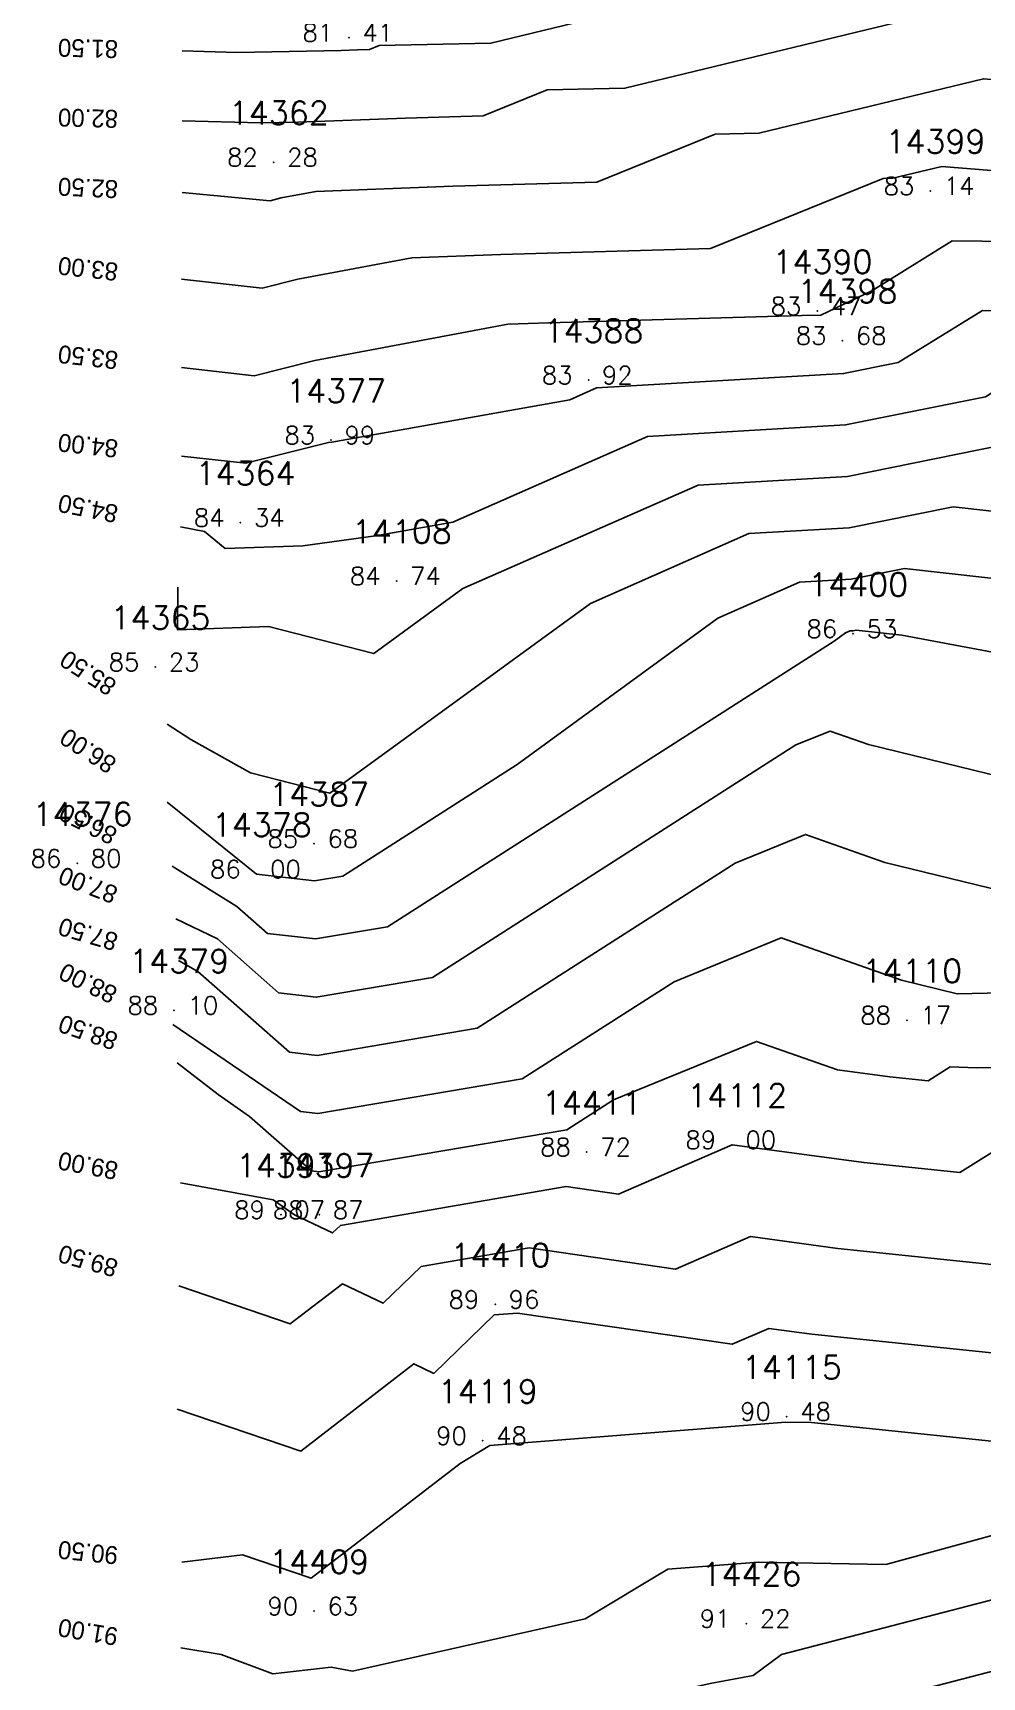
# Model space of a CAD drawing. Header units: millimetres. Extents: x 1412565 to 1412813, y 4931476 to 4931699.
# Drawn here: x 1412787.39 to 1412797.97, y 4931514.11 to 4931532.45 of the extents above; entities that cross this region are included whole.
import ezdxf
from ezdxf.enums import TextEntityAlignment as Align

# ---------------------------------------------------------------- set-up
doc = ezdxf.new("R2010")
doc.units = ezdxf.units.MM
for name, color, linetype in [('CIVIL', 50, 'Continuous'), ('CIVIL-DRAW', 80, 'Continuous'), ('CIVIL-NONAME', 130, 'Continuous'), ('CIVIL-TEXT', 240, 'Continuous'), ('CIVIL-Z', 50, 'Continuous'), ('Tcontours0', 7, 'Continuous'), ('Tcontours1', 7, 'Continuous'), ('Tcontours2', 7, 'Continuous')]:
    doc.layers.add(name, color=color, linetype=linetype)
doc.styles.add('CIVILCADMAIN', font='TXT.SHX')
doc.styles.add('MAVAT_HebTXT', font='hebtxt.shx')
doc.styles.get("Standard").update_dxf_attribs({"font": 'arial.ttf'})

# ---------------------------------------------------------------- blocks, each defined once
blk = doc.blocks.new('CIVIL-ZZ')
at = {"layer": 'CIVIL-DRAW'}
blk.add_point((0, 0), dxfattribs=at)
at = {"layer": 'CIVIL-NONAME'}
blk.add_attdef('NAME', text='', height=1.8, dxfattribs=at).set_placement((0, 2.1), align=Align.CENTER)
at = {"layer": 'CIVIL-TEXT', "flags": 8}
blk.add_attdef('TEXT', text='', height=2, dxfattribs=at).set_placement((0.2, -3.3), align=Align.CENTER)
at = {"layer": 'CIVIL-Z'}
blk.add_attdef('Z1', text='', height=1.6, dxfattribs=at).set_placement((-0.75, -0.225), align=Align.RIGHT)
blk.add_attdef('Z2', (0.75, -0.225), '', height=1.6, dxfattribs=at)

msp = doc.modelspace()

# ---------------------------------------------------------------- linework, layer by layer
at = {"layer": 'Tcontours0'}
for points, elevation in [([(1412789.001, 4931526.27), (1412788.996, 4931525.796), (1412790.013, 4931525.831), (1412791.186, 4931525.53), (1412792.179, 4931526.254), (1412794.801, 4931527.409), (1412796.466, 4931527.505), (1412798.188, 4931527.853), (1412798.653, 4931527.801), (1412800.598, 4931527.985), (1412801.196, 4931528.177), (1412803.035, 4931527.828), (1412803.586, 4931527.552), (1412806.882, 4931528.614), (1412806.992, 4931528.53), (1412807.327, 4931528.341), (1412811.123, 4931526.239), (1412811.958, 4931526.309), (1412812.518, 4931525.731), (1412812.727, 4931525.265)], 85), ([(1412788.994, 4931517.102), (1412790.371, 4931516.635), (1412791.634, 4931517.608), (1412791.857, 4931517.501), (1412792.529, 4931518.153), (1412792.79, 4931518.174), (1412795.182, 4931517.825), (1412795.592, 4931518.003), (1412796.068, 4931517.938), (1412798.434, 4931517.694)], 90)]:
    msp.add_lwpolyline(points, dxfattribs=dict(at, elevation=elevation))
at = {"layer": 'Tcontours1'}
for points, elevation in [([(1412789.05, 4931531.473), (1412789.924, 4931531.45), (1412790.34, 4931531.457), (1412791.538, 4931531.502), (1412792.405, 4931531.526), (1412793.12, 4931531.817), (1412793.985, 4931531.835), (1412798.444, 4931532.919), (1412799.843, 4931532.803), (1412803.011, 4931532.903), (1412804.11, 4931533.201), (1412804.693, 4931533.238), (1412806.126, 4931532.871), (1412807.152, 4931532.479), (1412808.811, 4931532.455), (1412810.728, 4931532.382), (1412811.628, 4931532.014), (1412812.296, 4931531.323), (1412812.704, 4931530.413)], 82), ([(1412789.044, 4931529.705), (1412789.941, 4931529.605), (1412790.339, 4931529.705), (1412791.611, 4931529.943), (1412792.601, 4931529.98), (1412794.939, 4931530.046), (1412796.866, 4931530.828), (1412796.972, 4931530.831), (1412797.519, 4931530.964), (1412798.35, 4931530.895), (1412800.073, 4931530.876), (1412800.418, 4931530.911), (1412800.863, 4931531.111), (1412803.242, 4931531.756), (1412805.36, 4931531.892), (1412805.514, 4931531.852), (1412805.977, 4931531.675), (1412807.788, 4931530.964), (1412810.325, 4931530.917), (1412811.278, 4931530.389), (1412811.456, 4931530.404), (1412812.37, 4931529.459), (1412812.712, 4931528.697)], 83), ([(1412789.044, 4931527.733), (1412789.761, 4931527.653), (1412790.681, 4931527.884), (1412790.72, 4931527.889), (1412793.371, 4931528.361), (1412793.67, 4931528.493), (1412796.423, 4931528.653), (1412797.032, 4931528.775), (1412797.971, 4931529.357), (1412799.152, 4931529.344), (1412800.688, 4931529.502), (1412802.234, 4931530.196), (1412802.636, 4931530.071), (1412804.133, 4931529.517), (1412806.232, 4931530.275), (1412807.338, 4931529.841), (1412808.481, 4931529.82), (1412811.2, 4931528.314), (1412811.707, 4931528.357), (1412812.444, 4931527.595), (1412812.719, 4931526.981)], 84), ([(1412788.881, 4931523.872), (1412789.88, 4931523.07), (1412790.526, 4931522.995), (1412790.84, 4931523.048), (1412792.783, 4931524.291), (1412795.023, 4931525.925), (1412795.931, 4931526.325), (1412796.508, 4931526.358), (1412797.104, 4931526.478), (1412799.357, 4931526.227), (1412799.872, 4931526.275), (1412802.128, 4931527.001), (1412802.325, 4931526.964), (1412803.977, 4931526.137), (1412806.392, 4931526.915), (1412807.112, 4931526.362), (1412809.312, 4931525.123), (1412811.045, 4931524.163), (1412812.21, 4931524.262), (1412812.591, 4931523.867), (1412812.734, 4931523.549)], 86), ([(1412788.981, 4931522.571), (1412789.442, 4931522.346), (1412790.124, 4931521.746), (1412790.545, 4931521.697), (1412791.84, 4931521.916), (1412795.893, 4931524.51), (1412796.273, 4931524.665), (1412796.702, 4931524.515), (1412799.196, 4931523.905), (1412800.159, 4931523.725), (1412800.684, 4931523.813), (1412803.184, 4931525.315), (1412804.369, 4931524.722), (1412805.902, 4931525.216), (1412807.232, 4931524.195), (1412810.613, 4931522.291), (1412811.04, 4931522.12), (1412811.196, 4931522.107), (1412812.461, 4931522.215), (1412812.665, 4931522.003), (1412812.741, 4931521.833)], 87), ([(1412788.945, 4931521.394), (1412790.368, 4931520.422), (1412790.564, 4931520.399), (1412792.84, 4931520.785), (1412794.536, 4931521.87), (1412795.727, 4931522.358), (1412797.068, 4931521.887), (1412797.691, 4931521.734), (1412800.875, 4931521.804), (1412801.249, 4931522.109), (1412801.515, 4931522.211), (1412801.898, 4931522.45), (1412802.782, 4931522.673), (1412804.256, 4931523.559), (1412804.76, 4931523.307), (1412805.412, 4931523.517), (1412807.352, 4931522.027), (1412808.318, 4931521.483), (1412811.416, 4931520.242), (1412812.547, 4931520.153), (1412812.712, 4931520.167), (1412812.739, 4931520.14), (1412812.749, 4931520.117)], 88), ([(1412789.032, 4931519.625), (1412790.064, 4931519.435), (1412790.301, 4931519.27), (1412790.727, 4931519.067), (1412790.814, 4931519.151), (1412793.33, 4931519.586), (1412793.915, 4931519.501), (1412795.18, 4931520.05), (1412796.649, 4931519.852), (1412797.721, 4931519.741), (1412798.343, 4931520.132)], 89), ([(1412789.036, 4931514.441), (1412789.486, 4931514.366), (1412790.059, 4931514.151), (1412790.71, 4931514.223), (1412790.948, 4931514.181), (1412793.543, 4931514.762), (1412794.466, 4931515.316), (1412795.474, 4931515.397), (1412796.893, 4931515.37), (1412799.099, 4931515.971), (1412800.708, 4931516.629), (1412801.265, 4931516.979), (1412801.655, 4931516.965), (1412803.088, 4931517.14), (1412803.895, 4931517.569), (1412805.378, 4931517.333), (1412806.676, 4931516.71), (1412806.892, 4931516.561), (1412809.578, 4931515.905), (1412809.852, 4931515.771), (1412810.056, 4931515.75), (1412812.043, 4931515.279), (1412812.44, 4931515.358), (1412812.524, 4931515.013)], 91), ([(1412789.043, 4931512.446), (1412791.222, 4931512.529), (1412792.104, 4931512.374), (1412794.212, 4931512.846), (1412795.554, 4931513.102), (1412796.426, 4931513.749), (1412798.686, 4931514.337), (1412800.092, 4931514.922), (1412800.896, 4931515.25), (1412802.084, 4931515.36), (1412803.522, 4931515.95), (1412804.103, 4931516.021), (1412804.346, 4931516.15), (1412804.792, 4931516.079), (1412805.182, 4931515.892), (1412805.247, 4931515.847), (1412806.055, 4931515.65), (1412809.074, 4931514.182), (1412811.317, 4931513.945), (1412812.162, 4931513.745), (1412812.331, 4931513.779), (1412812.445, 4931513.312)], 92)]:
    msp.add_lwpolyline(points, dxfattribs=dict(at, elevation=elevation))
at = {"layer": 'Tcontours2'}
for points, elevation in [([(1412789.05, 4931532.251), (1412789.663, 4931532.235), (1412790.823, 4931532.256), (1412791.006, 4931532.263), (1412791.138, 4931532.267), (1412791.247, 4931532.311), (1412792.492, 4931532.337), (1412798.907, 4931533.896), (1412799.492, 4931533.848), (1412803.14, 4931533.963), (1412804.072, 4931533.986), (1412804.39, 4931533.948), (1412804.437, 4931533.948), (1412804.655, 4931533.869), (1412806.439, 4931533.384), (1412806.746, 4931533.391), (1412809.557, 4931533.35), (1412810.085, 4931533.33), (1412811.962, 4931532.562), (1412812.26, 4931532.254), (1412812.701, 4931531.271)], 81.5), ([(1412789.049, 4931530.673), (1412790.03, 4931530.581), (1412790.152, 4931530.611), (1412790.541, 4931530.684), (1412792.069, 4931530.741), (1412793.672, 4931530.786), (1412794.993, 4931531.323), (1412795.479, 4931531.333), (1412797.982, 4931531.941), (1412800.193, 4931531.759), (1412801.13, 4931531.788), (1412803.676, 4931532.478), (1412805.027, 4931532.565), (1412805.82, 4931532.362), (1412807.914, 4931531.562), (1412808.065, 4931531.56), (1412809.84, 4931531.492), (1412811.246, 4931531.466), (1412811.317, 4931531.427), (1412811.33, 4931531.428), (1412812.333, 4931530.391), (1412812.708, 4931529.555)], 82.5), ([(1412789.044, 4931528.719), (1412789.851, 4931528.629), (1412790.527, 4931528.798), (1412792.681, 4931529.202), (1412793.133, 4931529.219), (1412795.96, 4931529.299), (1412796.17, 4931529.303), (1412796.737, 4931529.577), (1412797.633, 4931530.132), (1412799.612, 4931530.11), (1412800.553, 4931530.207), (1412801.766, 4931530.751), (1412802.808, 4931531.034), (1412803.974, 4931531.108), (1412804.876, 4931530.774), (1412805.782, 4931531.102), (1412807.563, 4931530.403), (1412809.403, 4931530.369), (1412811.239, 4931529.352), (1412811.581, 4931529.381), (1412812.407, 4931528.527), (1412812.716, 4931527.839)], 83.5), ([(1412789.03, 4931526.943), (1412789.3, 4931526.89), (1412789.529, 4931526.701), (1412790.396, 4931526.73), (1412791.206, 4931526.842), (1412792.066, 4931526.996), (1412794.236, 4931527.951), (1412796.445, 4931528.079), (1412798.004, 4931528.393), (1412798.308, 4931528.582), (1412798.691, 4931528.578), (1412800.822, 4931528.797), (1412801.161, 4931528.949), (1412803.39, 4931528.26), (1412806.682, 4931529.449), (1412807.114, 4931529.279), (1412807.56, 4931529.271), (1412811.162, 4931527.276), (1412811.833, 4931527.333), (1412812.481, 4931526.663), (1412812.723, 4931526.123)], 84.5), ([(1412788.881, 4931524.742), (1412789.146, 4931524.57), (1412789.812, 4931524.198), (1412790.696, 4931523.971), (1412793.601, 4931526.089), (1412795.366, 4931526.867), (1412796.487, 4931526.932), (1412797.646, 4931527.166), (1412799.005, 4931527.014), (1412800.235, 4931527.13), (1412801.662, 4931527.589), (1412802.68, 4931527.396), (1412803.782, 4931526.845), (1412806.637, 4931527.765), (1412807.052, 4931527.446), (1412808.32, 4931526.732), (1412811.084, 4931525.201), (1412812.084, 4931525.286), (1412812.555, 4931524.799), (1412812.73, 4931524.407)], 85.5), ([(1412788.939, 4931523.158), (1412789.661, 4931522.708), (1412790.002, 4931522.408), (1412790.535, 4931522.346), (1412791.34, 4931522.482), (1412796.318, 4931525.667), (1412796.445, 4931525.76), (1412796.496, 4931525.783), (1412796.529, 4931525.784), (1412796.563, 4931525.791), (1412797.074, 4931525.734), (1412799.73, 4931525.237), (1412801.568, 4931525.544), (1412802.648, 4931526.193), (1412804.173, 4931525.43), (1412806.147, 4931526.066), (1412807.172, 4931525.278), (1412810.305, 4931523.514), (1412811.006, 4931523.126), (1412812.335, 4931523.238), (1412812.628, 4931522.935), (1412812.738, 4931522.691)], 86.5), ([(1412789.008, 4931522.105), (1412789.223, 4931521.984), (1412790.246, 4931521.084), (1412790.554, 4931521.048), (1412792.34, 4931521.351), (1412795.215, 4931523.19), (1412796, 4931523.512), (1412796.885, 4931523.201), (1412799.34, 4931522.6), (1412800.534, 4931522.627), (1412800.675, 4931522.741), (1412800.774, 4931522.779), (1412800.918, 4931522.869), (1412801.249, 4931522.952), (1412803.72, 4931524.437), (1412804.565, 4931524.015), (1412805.657, 4931524.367), (1412807.292, 4931523.111), (1412809.465, 4931521.887), (1412811.228, 4931521.181), (1412811.872, 4931521.13), (1412812.587, 4931521.191), (1412812.702, 4931521.071), (1412812.745, 4931520.975)], 87.5), ([(1412788.993, 4931520.963), (1412789.451, 4931520.61), (1412789.802, 4931520.366), (1412790.49, 4931519.76), (1412790.573, 4931519.75), (1412793.34, 4931520.219), (1412793.858, 4931520.551), (1412795.453, 4931521.204), (1412796.355, 4931520.887), (1412796.939, 4931520.809), (1412797.365, 4931520.764), (1412797.612, 4931520.92), (1412797.904, 4931520.909), (1412801.215, 4931520.982)], 88.5), ([(1412789.012, 4931518.476), (1412790.252, 4931518.052), (1412790.836, 4931518.501), (1412791.292, 4931518.284), (1412791.713, 4931518.692), (1412792.918, 4931518.901), (1412794.548, 4931518.663), (1412795.386, 4931519.026), (1412796.358, 4931518.895), (1412798.078, 4931518.717)], 89.5), ([(1412789.045, 4931515.396), (1412789.722, 4931515.478), (1412790.489, 4931515.218), (1412792.149, 4931516.497), (1412792.479, 4931516.695), (1412795.778, 4931516.958), (1412796.064, 4931516.952), (1412798.79, 4931516.67), (1412800.534, 4931517.767), (1412802.552, 4931517.695), (1412802.58, 4931517.699), (1412803.669, 4931518.278), (1412805.672, 4931517.96), (1412807.422, 4931517.119), (1412807.715, 4931516.919), (1412809.115, 4931516.576), (1412810.336, 4931516.436), (1412811.983, 4931516.046), (1412812.494, 4931516.148), (1412812.564, 4931515.863)], 90.5), ([(1412789.023, 4931513.492), (1412789.436, 4931513.207), (1412790.966, 4931513.376), (1412791.526, 4931513.278), (1412794.935, 4931514.041), (1412795.417, 4931514.133), (1412795.73, 4931514.365), (1412798.964, 4931515.207), (1412799.562, 4931515.455), (1412801.205, 4931516.125), (1412801.718, 4931516.173), (1412802.339, 4931516.427), (1412803.596, 4931516.58), (1412804.12, 4931516.859), (1412805.085, 4931516.706), (1412805.929, 4931516.301), (1412806.07, 4931516.204), (1412807.816, 4931515.777), (1412809.463, 4931514.977), (1412810.687, 4931514.847), (1412812.102, 4931514.512), (1412812.385, 4931514.569), (1412812.485, 4931514.162)], 91.5)]:
    msp.add_lwpolyline(points, dxfattribs=dict(at, elevation=elevation))

# ---------------------------------------------------------------- block references
at = {"layer": 'CIVIL'}
ref = msp.add_blockref('CIVIL-ZZ', (1412790.91, 4931532.4, 81.41), dxfattribs=dict(at, xscale=0.2, yscale=0.2))
ref.add_attrib('Z2', '41', (1412791.06, 4931532.355), dxfattribs={"layer": 'CIVIL-Z', "height": 0.2, "style": 'CIVILCADMAIN'})
ref.add_attrib('Z1', '81', (1412790.39, 4931532.355), dxfattribs={"layer": 'CIVIL-Z', "height": 0.2, "style": 'CIVILCADMAIN'})
ref.add_attrib('NAME', '14363', (1412790.41, 4931532.82), dxfattribs={"layer": 'CIVIL-NONAME', "height": 0.26, "style": 'CIVILCADMAIN'})
ref = msp.add_blockref('CIVIL-ZZ', (1412790.07, 4931531.01, 82.28), dxfattribs=dict(at, xscale=0.2, yscale=0.2))
ref.add_attrib('Z2', '28', (1412790.22, 4931530.965), dxfattribs={"layer": 'CIVIL-Z', "height": 0.2, "style": 'CIVILCADMAIN'})
ref.add_attrib('Z1', '82', (1412789.55, 4931530.965), dxfattribs={"layer": 'CIVIL-Z', "height": 0.2, "style": 'CIVILCADMAIN'})
ref.add_attrib('NAME', '14362', (1412789.57, 4931531.43), dxfattribs={"layer": 'CIVIL-NONAME', "height": 0.26, "style": 'CIVILCADMAIN'})
ref = msp.add_blockref('CIVIL-ZZ', (1412797.39, 4931530.69, 83.14), dxfattribs=dict(at, xscale=0.2, yscale=0.2))
ref.add_attrib('Z2', '14', (1412797.54, 4931530.645), dxfattribs={"layer": 'CIVIL-Z', "height": 0.2, "style": 'CIVILCADMAIN'})
ref.add_attrib('Z1', '83', (1412796.87, 4931530.645), dxfattribs={"layer": 'CIVIL-Z', "height": 0.2, "style": 'CIVILCADMAIN'})
ref.add_attrib('NAME', '14399', (1412796.89, 4931531.11), dxfattribs={"layer": 'CIVIL-NONAME', "height": 0.26, "style": 'CIVILCADMAIN'})
ref = msp.add_blockref('CIVIL-ZZ', (1412796.13, 4931529.35, 83.47), dxfattribs=dict(at, xscale=0.2, yscale=0.2))
ref.add_attrib('Z2', '47', (1412796.28, 4931529.305), dxfattribs={"layer": 'CIVIL-Z', "height": 0.2, "style": 'CIVILCADMAIN'})
ref.add_attrib('Z1', '83', (1412795.61, 4931529.305), dxfattribs={"layer": 'CIVIL-Z', "height": 0.2, "style": 'CIVILCADMAIN'})
ref.add_attrib('NAME', '14390', (1412795.63, 4931529.77), dxfattribs={"layer": 'CIVIL-NONAME', "height": 0.26, "style": 'CIVILCADMAIN'})
ref = msp.add_blockref('CIVIL-ZZ', (1412796.41, 4931529.02, 83.68), dxfattribs=dict(at, xscale=0.2, yscale=0.2))
ref.add_attrib('Z2', '68', (1412796.56, 4931528.975), dxfattribs={"layer": 'CIVIL-Z', "height": 0.2, "style": 'CIVILCADMAIN'})
ref.add_attrib('Z1', '83', (1412795.89, 4931528.975), dxfattribs={"layer": 'CIVIL-Z', "height": 0.2, "style": 'CIVILCADMAIN'})
ref.add_attrib('NAME', '14398', (1412795.91, 4931529.44), dxfattribs={"layer": 'CIVIL-NONAME', "height": 0.26, "style": 'CIVILCADMAIN'})
ref = msp.add_blockref('CIVIL-ZZ', (1412793.58, 4931528.58, 83.92), dxfattribs=dict(at, xscale=0.2, yscale=0.2))
ref.add_attrib('Z2', '92', (1412793.73, 4931528.535), dxfattribs={"layer": 'CIVIL-Z', "height": 0.2, "style": 'CIVILCADMAIN'})
ref.add_attrib('Z1', '83', (1412793.06, 4931528.535), dxfattribs={"layer": 'CIVIL-Z', "height": 0.2, "style": 'CIVILCADMAIN'})
ref.add_attrib('NAME', '14388', (1412793.08, 4931529), dxfattribs={"layer": 'CIVIL-NONAME', "height": 0.26, "style": 'CIVILCADMAIN'})
ref = msp.add_blockref('CIVIL-ZZ', (1412790.71, 4931527.91, 83.99), dxfattribs=dict(at, xscale=0.2, yscale=0.2))
ref.add_attrib('Z2', '99', (1412790.86, 4931527.865), dxfattribs={"layer": 'CIVIL-Z', "height": 0.2, "style": 'CIVILCADMAIN'})
ref.add_attrib('Z1', '83', (1412790.19, 4931527.865), dxfattribs={"layer": 'CIVIL-Z', "height": 0.2, "style": 'CIVILCADMAIN'})
ref.add_attrib('NAME', '14377', (1412790.21, 4931528.33), dxfattribs={"layer": 'CIVIL-NONAME', "height": 0.26, "style": 'CIVILCADMAIN'})
ref = msp.add_blockref('CIVIL-ZZ', (1412789.7, 4931526.99, 84.34), dxfattribs=dict(at, xscale=0.2, yscale=0.2))
ref.add_attrib('Z2', '34', (1412789.85, 4931526.945), dxfattribs={"layer": 'CIVIL-Z', "height": 0.2, "style": 'CIVILCADMAIN'})
ref.add_attrib('Z1', '84', (1412789.18, 4931526.945), dxfattribs={"layer": 'CIVIL-Z', "height": 0.2, "style": 'CIVILCADMAIN'})
ref.add_attrib('NAME', '14364', (1412789.2, 4931527.41), dxfattribs={"layer": 'CIVIL-NONAME', "height": 0.26, "style": 'CIVILCADMAIN'})
ref = msp.add_blockref('CIVIL-ZZ', (1412791.44, 4931526.34, 84.74), dxfattribs=dict(at, xscale=0.2, yscale=0.2))
ref.add_attrib('Z2', '74', (1412791.59, 4931526.295), dxfattribs={"layer": 'CIVIL-Z', "height": 0.2, "style": 'CIVILCADMAIN'})
ref.add_attrib('Z1', '84', (1412790.92, 4931526.295), dxfattribs={"layer": 'CIVIL-Z', "height": 0.2, "style": 'CIVILCADMAIN'})
ref.add_attrib('NAME', '14108', (1412790.94, 4931526.76), dxfattribs={"layer": 'CIVIL-NONAME', "height": 0.26, "style": 'CIVILCADMAIN'})
ref = msp.add_blockref('CIVIL-ZZ', (1412796.53, 4931525.75, 86.53), dxfattribs=dict(at, xscale=0.2, yscale=0.2))
ref.add_attrib('Z2', '53', (1412796.68, 4931525.705), dxfattribs={"layer": 'CIVIL-Z', "height": 0.2, "style": 'CIVILCADMAIN'})
ref.add_attrib('Z1', '86', (1412796.01, 4931525.705), dxfattribs={"layer": 'CIVIL-Z', "height": 0.2, "style": 'CIVILCADMAIN'})
ref.add_attrib('NAME', '14400', (1412796.03, 4931526.17), dxfattribs={"layer": 'CIVIL-NONAME', "height": 0.26, "style": 'CIVILCADMAIN'})
ref = msp.add_blockref('CIVIL-ZZ', (1412788.75, 4931525.38, 85.23), dxfattribs=dict(at, xscale=0.2, yscale=0.2))
ref.add_attrib('Z2', '23', (1412788.9, 4931525.335), dxfattribs={"layer": 'CIVIL-Z', "height": 0.2, "style": 'CIVILCADMAIN'})
ref.add_attrib('Z1', '85', (1412788.23, 4931525.335), dxfattribs={"layer": 'CIVIL-Z', "height": 0.2, "style": 'CIVILCADMAIN'})
ref.add_attrib('NAME', '14365', (1412788.25, 4931525.8), dxfattribs={"layer": 'CIVIL-NONAME', "height": 0.26, "style": 'CIVILCADMAIN'})
ref = msp.add_blockref('CIVIL-ZZ', (1412790.52, 4931523.41, 85.68), dxfattribs=dict(at, xscale=0.2, yscale=0.2))
ref.add_attrib('Z2', '68', (1412790.67, 4931523.365), dxfattribs={"layer": 'CIVIL-Z', "height": 0.2, "style": 'CIVILCADMAIN'})
ref.add_attrib('Z1', '85', (1412790, 4931523.365), dxfattribs={"layer": 'CIVIL-Z', "height": 0.2, "style": 'CIVILCADMAIN'})
ref.add_attrib('NAME', '14387', (1412790.02, 4931523.83), dxfattribs={"layer": 'CIVIL-NONAME', "height": 0.26, "style": 'CIVILCADMAIN'})
ref = msp.add_blockref('CIVIL-ZZ', (1412787.88, 4931523.19, 86.8), dxfattribs=dict(at, xscale=0.2, yscale=0.2))
ref.add_attrib('Z2', '80', (1412788.03, 4931523.145), dxfattribs={"layer": 'CIVIL-Z', "height": 0.2, "style": 'CIVILCADMAIN'})
ref.add_attrib('Z1', '86', (1412787.36, 4931523.145), dxfattribs={"layer": 'CIVIL-Z', "height": 0.2, "style": 'CIVILCADMAIN'})
ref.add_attrib('NAME', '14376', (1412787.38, 4931523.61), dxfattribs={"layer": 'CIVIL-NONAME', "height": 0.26, "style": 'CIVILCADMAIN'})
ref = msp.add_blockref('CIVIL-ZZ', (1412789.88, 4931523.07, 86), dxfattribs=dict(at, xscale=0.2, yscale=0.2))
ref.add_attrib('Z2', '00', (1412790.03, 4931523.025), dxfattribs={"layer": 'CIVIL-Z', "height": 0.2, "style": 'CIVILCADMAIN'})
ref.add_attrib('Z1', '86', (1412789.36, 4931523.025), dxfattribs={"layer": 'CIVIL-Z', "height": 0.2, "style": 'CIVILCADMAIN'})
ref.add_attrib('NAME', '14378', (1412789.38, 4931523.49), dxfattribs={"layer": 'CIVIL-NONAME', "height": 0.26, "style": 'CIVILCADMAIN'})
ref = msp.add_blockref('CIVIL-ZZ', (1412788.96, 4931521.55, 88.1), dxfattribs=dict(at, xscale=0.2, yscale=0.2))
ref.add_attrib('Z2', '10', (1412789.11, 4931521.505), dxfattribs={"layer": 'CIVIL-Z', "height": 0.2, "style": 'CIVILCADMAIN'})
ref.add_attrib('Z1', '88', (1412788.44, 4931521.505), dxfattribs={"layer": 'CIVIL-Z', "height": 0.2, "style": 'CIVILCADMAIN'})
ref.add_attrib('NAME', '14379', (1412788.46, 4931521.97), dxfattribs={"layer": 'CIVIL-NONAME', "height": 0.26, "style": 'CIVILCADMAIN'})
ref = msp.add_blockref('CIVIL-ZZ', (1412797.13, 4931521.44, 88.17), dxfattribs=dict(at, xscale=0.2, yscale=0.2))
ref.add_attrib('Z2', '17', (1412797.28, 4931521.395), dxfattribs={"layer": 'CIVIL-Z', "height": 0.2, "style": 'CIVILCADMAIN'})
ref.add_attrib('Z1', '88', (1412796.61, 4931521.395), dxfattribs={"layer": 'CIVIL-Z', "height": 0.2, "style": 'CIVILCADMAIN'})
ref.add_attrib('NAME', '14110', (1412796.63, 4931521.86), dxfattribs={"layer": 'CIVIL-NONAME', "height": 0.26, "style": 'CIVILCADMAIN'})
ref = msp.add_blockref('CIVIL-ZZ', (1412793.56, 4931519.97, 88.72), dxfattribs=dict(at, xscale=0.2, yscale=0.2))
ref.add_attrib('Z2', '72', (1412793.71, 4931519.925), dxfattribs={"layer": 'CIVIL-Z', "height": 0.2, "style": 'CIVILCADMAIN'})
ref.add_attrib('Z1', '88', (1412793.04, 4931519.925), dxfattribs={"layer": 'CIVIL-Z', "height": 0.2, "style": 'CIVILCADMAIN'})
ref.add_attrib('NAME', '14411', (1412793.06, 4931520.39), dxfattribs={"layer": 'CIVIL-NONAME', "height": 0.26, "style": 'CIVILCADMAIN'})
ref = msp.add_blockref('CIVIL-ZZ', (1412795.18, 4931520.05, 89), dxfattribs=dict(at, xscale=0.2, yscale=0.2))
ref.add_attrib('Z2', '00', (1412795.33, 4931520.005), dxfattribs={"layer": 'CIVIL-Z', "height": 0.2, "style": 'CIVILCADMAIN'})
ref.add_attrib('Z1', '89', (1412794.66, 4931520.005), dxfattribs={"layer": 'CIVIL-Z', "height": 0.2, "style": 'CIVILCADMAIN'})
ref.add_attrib('NAME', '14112', (1412794.68, 4931520.47), dxfattribs={"layer": 'CIVIL-NONAME', "height": 0.26, "style": 'CIVILCADMAIN'})
ref = msp.add_blockref('CIVIL-ZZ', (1412790.15, 4931519.27, 89.07), dxfattribs=dict(at, xscale=0.2, yscale=0.2))
ref.add_attrib('Z2', '07', (1412790.3, 4931519.225), dxfattribs={"layer": 'CIVIL-Z', "height": 0.2, "style": 'CIVILCADMAIN'})
ref.add_attrib('Z1', '89', (1412789.63, 4931519.225), dxfattribs={"layer": 'CIVIL-Z', "height": 0.2, "style": 'CIVILCADMAIN'})
ref.add_attrib('NAME', '14391', (1412789.65, 4931519.69), dxfattribs={"layer": 'CIVIL-NONAME', "height": 0.26, "style": 'CIVILCADMAIN'})
ref = msp.add_blockref('CIVIL-ZZ', (1412790.58, 4931519.27, 88.87), dxfattribs=dict(at, xscale=0.2, yscale=0.2))
ref.add_attrib('Z2', '87', (1412790.73, 4931519.225), dxfattribs={"layer": 'CIVIL-Z', "height": 0.2, "style": 'CIVILCADMAIN'})
ref.add_attrib('Z1', '88', (1412790.06, 4931519.225), dxfattribs={"layer": 'CIVIL-Z', "height": 0.2, "style": 'CIVILCADMAIN'})
ref.add_attrib('NAME', '14397', (1412790.08, 4931519.69), dxfattribs={"layer": 'CIVIL-NONAME', "height": 0.26, "style": 'CIVILCADMAIN'})
ref = msp.add_blockref('CIVIL-ZZ', (1412792.54, 4931518.27, 89.96), dxfattribs=dict(at, xscale=0.2, yscale=0.2))
ref.add_attrib('Z2', '96', (1412792.69, 4931518.225), dxfattribs={"layer": 'CIVIL-Z', "height": 0.2, "style": 'CIVILCADMAIN'})
ref.add_attrib('Z1', '89', (1412792.02, 4931518.225), dxfattribs={"layer": 'CIVIL-Z', "height": 0.2, "style": 'CIVILCADMAIN'})
ref.add_attrib('NAME', '14410', (1412792.04, 4931518.69), dxfattribs={"layer": 'CIVIL-NONAME', "height": 0.26, "style": 'CIVILCADMAIN'})
ref = msp.add_blockref('CIVIL-ZZ', (1412795.79, 4931517.02, 90.48), dxfattribs=dict(at, xscale=0.2, yscale=0.2))
ref.add_attrib('Z2', '48', (1412795.94, 4931516.975), dxfattribs={"layer": 'CIVIL-Z', "height": 0.2, "style": 'CIVILCADMAIN'})
ref.add_attrib('Z1', '90', (1412795.27, 4931516.975), dxfattribs={"layer": 'CIVIL-Z', "height": 0.2, "style": 'CIVILCADMAIN'})
ref.add_attrib('NAME', '14115', (1412795.29, 4931517.44), dxfattribs={"layer": 'CIVIL-NONAME', "height": 0.26, "style": 'CIVILCADMAIN'})
ref = msp.add_blockref('CIVIL-ZZ', (1412792.4, 4931516.75, 90.48), dxfattribs=dict(at, xscale=0.2, yscale=0.2))
ref.add_attrib('Z2', '48', (1412792.55, 4931516.705), dxfattribs={"layer": 'CIVIL-Z', "height": 0.2, "style": 'CIVILCADMAIN'})
ref.add_attrib('Z1', '90', (1412791.88, 4931516.705), dxfattribs={"layer": 'CIVIL-Z', "height": 0.2, "style": 'CIVILCADMAIN'})
ref.add_attrib('NAME', '14119', (1412791.9, 4931517.17), dxfattribs={"layer": 'CIVIL-NONAME', "height": 0.26, "style": 'CIVILCADMAIN'})
ref = msp.add_blockref('CIVIL-ZZ', (1412790.52, 4931514.85, 90.63), dxfattribs=dict(at, xscale=0.2, yscale=0.2))
ref.add_attrib('Z2', '63', (1412790.67, 4931514.805), dxfattribs={"layer": 'CIVIL-Z', "height": 0.2, "style": 'CIVILCADMAIN'})
ref.add_attrib('Z1', '90', (1412790, 4931514.805), dxfattribs={"layer": 'CIVIL-Z', "height": 0.2, "style": 'CIVILCADMAIN'})
ref.add_attrib('NAME', '14409', (1412790.02, 4931515.27), dxfattribs={"layer": 'CIVIL-NONAME', "height": 0.26, "style": 'CIVILCADMAIN'})
ref = msp.add_blockref('CIVIL-ZZ', (1412795.34, 4931514.71, 91.22), dxfattribs=dict(at, xscale=0.2, yscale=0.2))
ref.add_attrib('Z2', '22', (1412795.49, 4931514.665), dxfattribs={"layer": 'CIVIL-Z', "height": 0.2, "style": 'CIVILCADMAIN'})
ref.add_attrib('Z1', '91', (1412794.82, 4931514.665), dxfattribs={"layer": 'CIVIL-Z', "height": 0.2, "style": 'CIVILCADMAIN'})
ref.add_attrib('NAME', '14426', (1412794.84, 4931515.13), dxfattribs={"layer": 'CIVIL-NONAME', "height": 0.26, "style": 'CIVILCADMAIN'})

# ---------------------------------------------------------------- texts
at = {"layer": 'Tcontours1', "style": 'MAVAT_HebTXT'}
for s, rotation, p in [('82.00', 178.4784, (1412788, 4931531.501, 82)), ('83.00', 173.6617, (1412788, 4931529.821, 83)), ('84.00', 173.6617, (1412788, 4931527.849, 84)), ('86.00', 147.0231, (1412788, 4931524.444, 86)), ('87.00', 159.0474, (1412788, 4931522.947, 87)), ('88.00', 154.1616, (1412788, 4931521.852, 88)), ('89.00', 169.5141, (1412788, 4931519.817, 89)), ('91.00', 170.5064, (1412788, 4931514.615, 91))]:
    msp.add_text(s, height=0.2, rotation=rotation, dxfattribs=at).set_placement(p, align=Align.MIDDLE_CENTER)
at = {"layer": 'Tcontours2', "style": 'MAVAT_HebTXT'}
for s, rotation, p in [('81.50', 178.4784, (1412788, 4931532.279, 81.5)), ('82.50', 177.304, (1412788, 4931530.723, 82.5)), ('83.50', 173.6617, (1412788, 4931528.835, 83.5)), ('84.50', 168.8451, (1412788, 4931527.147, 84.5)), ('85.50', 147.0782, (1412788, 4931525.313, 85.5)), ('86.50', 153.4036, (1412788, 4931523.628, 86.5)), ('87.50', 163.7197, (1412788, 4931522.399, 87.5)), ('88.50', 161.0254, (1412788, 4931521.304, 88.5)), ('89.50', 164.5801, (1412788, 4931518.755, 89.5)), ('90.50', 174.1881, (1412788, 4931515.502, 90.5))]:
    msp.add_text(s, height=0.2, rotation=rotation, dxfattribs=at).set_placement(p, align=Align.MIDDLE_CENTER)

doc.saveas('drawing.dxf')
